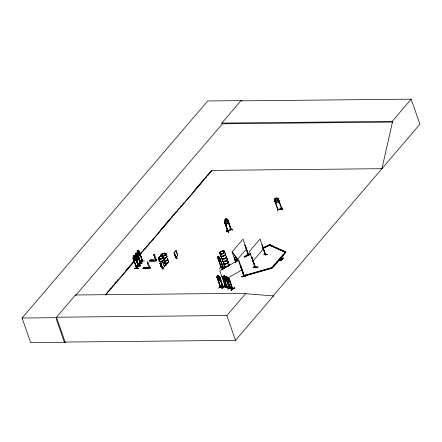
<?xml version="1.0" encoding="UTF-8"?>
<svg xmlns="http://www.w3.org/2000/svg" width="442" height="442" viewBox="0 0 442 442"><rect width="100%" height="100%" fill="white"/><g stroke="black" fill="none" stroke-linecap="round" stroke-linejoin="round"><path stroke-width="0.66" d="M218.818 287.98L221.608 285.565M218.856 288.018L221.641 285.714M224.326 221.707L224.945 219.459L225.354 222.536L226.453 223.022L227.232 222.58L227.674 221.215C227.79 219.591 223.939 217.646 227.857 219.707L231.271 229.514M149.545 267.382L149.832 267.073L150.081 267.791M147.385 262.294L147.727 263.543A0.967 0.514 89 0 0 148.087 264.94L149.269 267.996L149.7 267.482L148.694 264.211A0.967 0.514 89 0 0 148.158 263.029L147.755 262.045M149.589 267.427L149.468 267.393M150.081 260.299L156.722 260.288L156.7 259.565L155.882 259.786L156.308 259.835L156.341 259.46L156.59 260.178L156.341 259.46M224.094 285.886L226.387 287.173L223.983 286.167L224.111 285.858M226.348 287.156L224.144 286.024L226.387 287.173M226.503 230.779L228.779 232.078L226.398 231.061L226.525 230.752M228.58 232.183L226.553 230.917L228.779 232.078M133.368 258.266L133.031 258.465L136.412 268.322L138.396 266.012L135.153 256.15M137.014 253.807C134.545 251.984 138.053 253.586 137.197 256.73L136.766 257.238L136.009 256.819L135.606 255.647L135.396 253.736L136.048 252.973M137.55 253.305L137.208 253.581L140.622 263.581L138.628 265.88L135.246 256.023L135.335 253.708L136.042 252.923M248.454 254.979L248.266 255.194L248.603 254.973L245.072 245.139L248.404 255.205L248.36 254.796M255.028 266.753L255.073 267.161L255.305 266.913L251.863 257.095L251.559 257.305L251.863 257.095M265.675 254.802L265.471 255.028L262.239 244.962L265.642 254.824M138.379 266.217L134.81 256.575L133.959 255.415L133.269 256.178C133.269 262.896 132.257 252.498 135.136 256.194M135.954 255.266L135.86 257.587M135.771 257.559L136.992 258.388L137.661 257.603C137.55 252.056 138.716 257.796 138.247 259.161M136.954 258.388L137.639 257.575L137.782 255.272M137.484 251.294C138.545 249.106 139.816 253.349 139.285 254.288L138.854 254.796L138.097 254.377C136.644 246.763 137.037 253.006 137.843 255.156L139.042 255.946L139.727 255.133L139.871 252.83L139.291 251.271L138.131 250.481L137.445 251.294M139.711 255.161L139.871 252.83M138.175 266.266L134.926 256.25M139.329 251.266L142.352 261.382L142.368 260.819M142.352 261.382L139.39 252.752M149.667 267.344L149.882 268.029L149.396 267.228M135.213 257.741L135.108 259.172L134.677 259.681L133.92 259.261L133.307 256.178M224.718 221.398L228.083 231.332M144.33 267.625C142.479 269.532 145.484 267.195 143.656 267.637L143.037 268.493L149.904 268.266M150.335 267.753L143.534 268.029L150.335 267.753L150.186 267.183L149.462 267.255L149.578 267.592M143.551 267.869L150.28 267.819M156.054 260.338L156.186 260.924L149.534 261.034L150.169 260.018C151.998 259.581 148.993 261.918 150.844 260.007M155.601 260.051L150.192 260.106L149.761 260.769M149.54 267.951L149.816 268.228M149.567 260.918L156.341 260.67M277.637 211.099L277.648 209.027M225.448 278.388L225.381 278.896L225.105 278.797C224.696 278.443 223.63 276.101 224.475 276.272L225.74 279.25L227.149 281.09L228.017 281.394L228.326 280.134L227.763 278.576L226.392 276.714L225.492 276.432L225.635 277.863L229.304 287.946L225.862 277.946M227.122 278.99L227.061 279.499L226.287 278.698M155.993 259.73L156.7 259.565M145.86 268.139L146.296 268.018M152.833 260.288L152.263 260.415L152.877 260.239M152.286 260.487L152.855 260.167M147.495 261.99L147.727 263.543M156.103 259.631L156.28 259.603M158.805 257.901L159.253 257.802M158.877 257.714L159.192 257.714M158.877 257.957L159.203 257.796M161.435 254.73L161.573 254.642M162.662 257.548C163.844 257.669 161.479 258.255 162.888 257.559M162.396 257.874L162.673 257.774M165.12 254.923L164.816 254.973L164.977 254.658M165.175 254.592L164.905 254.852L165.479 254.592M165.037 254.697L165.087 254.592M165.33 254.559L165.336 254.885M220.392 252.426L220.138 252.686L220.486 252.686M223.696 252.603L224.188 252.697L224.105 252.332M223.762 252.597L224.254 252.371L223.762 252.592M224.221 252.553L223.856 252.404M220.42 261.454L219.591 261.089L218.243 259.244L219.591 261.128L220.42 261.454L220.696 260.172M381.899 168.695L392.457 122.091L392.209 121.373L411.209 99.157L419.9 124.257L273.101 295.919L273.499 295.919L246.056 293.753L245.896 293.289L75.494 294.996L56.493 317.218L65.167 342.268L30.614 342.616L22.1 318.025L207.729 100.958L242.277 100.616M227.028 287.129L223.503 277.14L223.812 275.83L223.464 277.112L227.028 287.145L223.53 277.112M227.149 281.051L225.718 279.256L225.177 277.692L225.519 276.477M225.216 277.67L225.558 276.454M226.238 280.792L226.58 279.526L226.271 280.769M228.79 281.664L229.625 282.029C230.58 280.3 229.072 278.653 228 277.349L227.133 277.046L226.857 278.327L230.409 288.328L227.138 278.388L226.746 278.405L227.199 277.068L227.718 279.62L229.155 280.941L229.392 280.211L228.039 277.361L227.16 277.09M225.597 286.062L225.287 286.239C225.1 287.201 226.122 285.935 225.287 286.576L225.497 286.013L225.652 286.46M243.956 275.918L243.763 275.427M240.426 265.951L244.006 276.007L240.465 266.139L240.857 265.996L244.282 275.841L243.907 276.035L272.631 267.83L285.825 252.41L269.493 245.172L270.167 244.769L285.781 252.012L285.112 252.415L269.493 245.172M224.901 223.232L226.591 224.1L227.79 223.47L228.431 221.232M235.796 262.62L231.978 251.592L238.326 260.178L243.752 275.99M227.713 279.62L227.475 280.35L226.039 279.035L225.796 279.747L225.238 279.554C224.508 279.195 222.68 275.018 224.647 276.195L226.039 278.012C225.315 278.228 226.63 277.653 225.912 276.753M219.884 278.609L219.53 279.416L218.862 279.3C216.972 279.106 217.884 273.371 216.9 277.001L220.348 286.858L223.387 287.377L219.939 277.548L218.414 275.802L217.381 275.62L216.939 277.023L217.221 276.913L220.657 286.913L220.193 286.493M219.978 277.526L220.547 279.079L220.066 280.46L219.005 280.267M156.214 260.819L156.916 260.056M156.286 260.824L149.551 260.874M153.954 254.459L154.241 255.929A0.967 0.514 89 0 0 154.595 257.327L155.783 260.382L154.595 257.327M253.062 267.316C258.139 266.78 262.178 267.255 253.133 267.195M256.763 266.951L253.095 267.018M134.534 268.443C146.158 268.2 126.793 268.233 138.202 268.399M136.705 265.885L140.329 265.659L140.285 265.99L136.556 265.824L140.307 265.935M138.733 263.526L142.374 263.482M140.318 265.692L136.655 265.725M226.768 287.04L229.276 287.93M227.017 286.687L226.757 286.609M226.823 278.305L230.122 288.261L232.774 289.035M230.486 288.228L230.205 287.792M232.299 288.687L232.636 288.665M274.797 200.154L274.421 200.243M278.189 199.143L278.548 199.044L276.62 197.889L275.211 198.303L274.36 200.243L274.902 201.828L276.83 202.983L278.239 202.547L279.084 200.585L278.2 202.513M156.286 259.686L156.396 260.41L156.087 259.697M220.436 286.631L220.088 286.587L220.503 286.538M221.359 267.62L217.939 257.636M223.05 268.128L223.42 268.145L221.293 267.388M223.508 268.504C222.138 268.719 220.425 267.123 221.138 267.355M248.299 255.156L248.155 254.802M265.194 254.675L265.537 254.415M265.393 254.443L265.316 255.034L265.537 254.78L260.04 238.989L249.487 251.327L254.946 267.161L255.161 266.907M134.915 256.404L138.517 266.056L136.567 268.316L136.512 267.708M138.865 265.636L135.462 255.697L135.246 256.023L135.396 253.736M140.153 263.438L140.44 263.797L138.368 258.266M140.589 263.614L137.186 253.752L136.009 252.979M140.915 263.228L137.506 253.233M138.131 250.481L139.313 251.31L142.711 261.139L140.799 263.388M146.346 267.858L145.904 268.079M159.197 257.868L158.888 257.703M162.457 257.603L162.258 257.962M162.385 257.68L162.656 257.924M220.221 252.487L220.315 252.432M223.718 252.47L223.635 252.78M224.326 252.487L224.028 252.393M226.641 286.709L226.967 287.145M232.437 289.057L230.127 288.228M232.807 289.04L229.409 279.184M135.456 255.824L135.119 256.023L136.374 259.161M221.26 267.283L220.901 267.277M223.149 268.476L223.414 268.587L223.166 268.04M277.653 209.663L278.106 209.525L278.25 209.956L274.72 200.044M281.532 208.917L278.073 199.066M144.783 267.614C143.462 269.603 144.7 267.001 145.484 267.692M151.291 260.001C149.976 261.99 151.208 259.388 151.998 260.073M145.457 267.603L144.81 268.377M151.971 259.99L151.324 260.763M146.053 267.598C144.888 268.128 145.816 269.233 146.733 267.581M153.241 259.968C151.396 261.879 154.396 259.542 152.567 259.979L151.921 260.752M148.866 267.962L149.009 268.393M155.374 260.349L155.523 260.774L156.17 260.007M155.545 260.631L156.214 259.868L155.159 256.598A0.967 0.514 89 0 0 154.672 255.415L153.954 254.377M150.186 267.183L149.705 268.233M150.335 267.609L149.678 268.537L143.02 268.648L143.656 267.637M156.219 260.62L156.645 259.625M244.896 245.343L245.2 245.133M246.724 254.973L250.503 254.785M265.316 255.034L261.935 245.177L262.239 244.962M263.868 254.675L267.548 254.625L263.852 254.658M65.234 342.064L64.571 342.843L56.123 318.461M392.457 122.091L222.055 123.799L221.807 123.086L240.807 100.864L411.209 99.157M76.101 294.936L222.453 123.799M133.81 255.874L133.843 257.708L134.501 258.752L134.727 257.636L133.771 255.874M135.683 253.686L135.898 253.432L136.578 254.509L136.589 256.31L135.639 253.686M137.771 251.244L137.987 250.995L138.666 252.067L138.678 253.868L137.727 251.244M137.208 253.581L137.512 253.371M139.142 251.316L139.269 251.316M133.362 258.25L136.6 268.272M136.622 254.482L135.937 255.294L136.142 257.211L136.55 258.377L137.307 258.797L137.738 258.294C139.064 256.99 134.849 252.99 137.805 255.31M136.219 255.249C136.921 254.515 137.512 257.051 137.346 257.62L137.13 257.868L136.711 257.509L136.263 255.249M107.174 292.394L108.517 290.825M109.859 289.25L110.754 288.206M112.544 286.112L113.439 285.062M114.787 283.493L115.682 282.444M117.473 280.35L118.368 279.305M125.534 270.929L134.484 260.454M141.202 252.603L142.545 251.034M143.44 249.984L144.783 248.415M146.125 246.846L147.468 245.271M148.81 243.702L149.711 242.658M160.004 230.613L173.888 214.381M174.783 213.337L176.573 211.243M177.469 210.193L178.811 208.624M180.154 207.055L181.049 206.005M182.839 203.911L183.734 202.867M194.48 190.298L207.917 174.596M208.812 173.546L210.154 171.977M105.334 295.007L135.782 259.404M138.02 256.785L211.895 170.402M106.113 294.383L107.461 292.814M108.804 291.239L110.146 289.67M111.041 288.62L115.075 283.908M115.97 282.863L134.335 261.388M140.158 254.575L141.501 253.006M142.396 251.957L143.738 250.387M145.087 248.813L146.429 247.244M147.324 246.194L170.17 219.486M171.513 217.912L172.408 216.867M173.75 215.293L175.093 213.724M176.441 212.149L177.783 210.58M178.678 209.53L180.469 207.436M181.364 206.386L203.762 180.198M205.552 178.104L206.447 177.06M207.795 175.485L209.138 173.916M210.48 172.341L211.823 170.772M139.042 255.946L139.689 255.133M136.733 265.891L136.666 265.692M140.91 261.007L144.573 260.979M140.628 262.874L140.666 262.846M138.086 266.012L136.545 267.808L138.213 266.012M140.175 263.57L138.633 265.366L140.302 263.57M142.263 261.128L140.722 262.924L142.39 261.128M136.479 267.913L136.418 267.962M138.302 266.266L138.412 265.664L138.534 266.023M138.722 265.31L138.379 265.52M139.108 265.172L140.462 263.592L137.269 254.371M160.75 264.089L162.805 261.774L164.507 266.692L162.452 269.007L160.75 264.089L162.805 261.774M161.148 263.868L162.103 267.3M174.032 252.935L176.082 250.62L177.789 255.537L175.734 257.852L174.032 252.935L176.082 250.62M174.435 253.542L174.424 252.719M237.614 259.277L246.404 248.995M252.896 261.161L263.449 248.824M56.493 317.218L226.895 315.511L245.896 293.289M243.757 275.587L271.813 267.532L285.676 251.708M274.117 265.266L275.001 264.239M276.758 262.183L277.637 261.156M279.394 259.1L280.272 258.073M282.035 256.012L282.913 254.984M243.708 275.637L244.177 275.454L244.205 276.145L271.946 268.222L271.813 267.532L272.526 267.526L285.714 252.1M279.333 260.36L280.504 259.874L279.405 260.565L280.62 259.973L281.327 260.553L280.891 259.879L282.151 259.592L280.891 259.879M280.571 260.078L280.145 259.41L280.841 259.984L282.151 259.592M280.615 258.857L281.786 258.371L280.687 259.062L281.908 258.471L282.615 259.056L282.178 258.377L283.438 258.089L282.178 258.377M281.858 258.576L281.278 258.084L282.057 258.277L281.432 257.907M280.068 259.791L280.145 259.41M65.096 342.064L235.498 340.357L273.526 295.886L273.095 295.919M227.647 231.498L231.194 229.475M230.796 229.691L227.564 219.785M139.092 251.376L142.539 261.332M133.329 258.117L136.76 268.112L133.423 258.868M255.122 266.94L251.736 257.095M224.293 252.542L223.879 252.747M138.672 265.648L135.296 255.813M138.689 265.83L138.517 265.316M224.691 221.497L224.282 221.641L224.68 221.519M277.698 209.652C287.234 207.867 277.786 209.668 277.72 209.723M278.117 209.53L281.769 208.442L281.941 208.806L278.488 198.983L278.117 199.16M278.151 209.63L281.769 208.458L281.372 208.657M140.655 263.029L140.716 263.438L137.335 253.581M217.442 275.642L218.414 275.841L219.481 277.438L222.972 287.444L219.663 277.438M222.867 287.073L223.282 287.466L220.254 286.935L216.967 276.996L217.497 278.532L219.033 280.278L217.497 278.532M218.414 275.841C219.768 276.327 219.475 277.885 219.939 277.548M216.845 277.101L217.221 277.073M220.547 279.079L220.039 280.416M220.47 286.736L222.995 286.969M222.088 288.582C223.53 285.919 227.569 284.919 221.95 288.538M221.917 288.554L224.774 286.283M224.906 286.328L222.088 288.576M227.934 231L227.525 231.138L230.713 229.442M227.862 230.928L231.144 229.155L230.774 229.381M225.669 286.466L222.199 276.559L221.878 276.742L222.199 276.559M161.706 254.907L161.617 254.653M162.474 257.614L162.684 257.785M225.63 277.847C221.149 268.78 231.116 288.466 229.442 287.864L226.884 286.963M227.514 277.388L228.564 278.891L228.741 280.084L227.967 279.283M228.039 277.322L229.37 279.211L229.022 279.2L232.42 289.068M228.293 280.156C228.442 278.919 224.663 274.162 227.31 278.449M225.437 280.51C222.481 276.106 224.564 280.736 226.298 280.814M227.42 279.836L228.79 281.698M229.431 279.184L229.022 279.2M228.26 280.129L228.017 281.394M229.597 281.979L228.757 281.687M225.1 287.875L228.398 285.731L225.044 287.996M229.116 287.399L229.199 287.576M229.067 287.504L226.961 286.886M227.768 288.952L230.967 286.637L227.74 288.919M227.862 288.985L231.033 286.808M228.459 289.068L231.79 287.085M231.028 289.952C241.244 283.234 224.083 294.82 234.31 287.819M231.1 290.112L234.409 288.007L231.238 290.195M218.342 256.802L219.365 258.321L219.552 259.509L218.807 258.686M218.801 256.813L220.171 259.653L219.956 260.366L219.425 260.156C218.724 259.73 216.884 255.559 218.834 256.752L220.392 261.41M221.392 267.631L217.702 257.68L217.972 256.448C219.563 256.78 220.348 258.885 220.663 260.2M217.768 257.686L221.011 267.648L223.392 268.576L219.884 258.581L223.182 268.509M220.188 258.636L219.768 258.653M219.63 261.067L218.011 256.426L217.95 257.796L217.613 257.78M219.226 268.559L222.713 266.482M223.177 268.15L221.177 267.46M221.906 269.631L224.718 267.88L221.917 269.653L221.713 269.393L224.558 267.67M221.785 269.598L224.63 267.841M240.857 265.996L240.465 266.139M243.332 275.106L245.548 276.217M243.354 275.123L243.089 275.029L245.564 276.233M225.63 286.156L225.122 286.239M243.868 275.974L244.304 275.825L238.713 259.979L219.807 270.764L225.409 286.598M224.945 219.459C225.177 218.05 228.917 219.425 227.431 219.845L230.962 229.702M225 219.503L226.166 218.84M227.823 219.702L227.431 219.845M227.757 223.437L226.586 224.149L224.868 223.265M230.326 228.801L232.52 229.945L230.067 228.729M227.752 219.663L231.216 229.569L227.746 231.536L224.282 221.641M223.216 280.598L224.989 279.587M227.939 277.902L242.117 269.819M152.722 260.377L152.352 260.46M220.265 252.548L220.591 252.559M244.128 275.802L245.387 276.294M225.42 286.046L225.68 286.433M231.011 229.138L231.232 229.536M250.686 254.26L244.564 257.133L244.26 256.852L244.155 256.542L250.277 253.675M262.515 247.934L269.863 244.487L270.272 245.078L269.863 244.487M244.26 256.852L249.155 254.553M263.233 247.951L265.073 247.089M266.294 246.52L269.968 244.796M244.155 256.542L244.459 256.824L250.581 253.951M262.819 248.211L270.167 244.769M262.929 248.52L269.659 245.365M223.133 287.118L220.569 286.659M234.299 257.653L235.829 262.078M245.868 275.101L241.896 276.814L245.299 275.338M245.818 274.963L241.84 276.637M241.896 276.814L245.398 275.344M241.951 276.869L245.371 275.46M281.919 208.895L281.736 208.552M140.407 263.802L137.059 253.868M281.438 208.536L281.537 209M220.387 286.631L220.127 286.587M223.227 287.471L219.845 277.626M136.644 265.968L140.396 265.863M282.057 258.277L283.366 257.885M280.687 259.062L281.979 258.675L282.615 259.056M280.775 259.78L282.079 259.388M279.405 260.565L280.692 260.178L281.327 260.553M278.488 198.983L276.615 197.867L278.222 200.441L277.648 201.635L276.736 201.9L275.499 201.237C275.228 194.143 273.963 201.823 274.786 200.022M282.057 207.768L282.029 209.823L281.863 207.795M271.836 267.918L244.1 275.841L244.061 275.432M142.352 261.023L142.567 260.813L142.694 261.172M230.321 288.073L232.531 288.759L232.636 289.123M277.874 210.088L274.416 200.176M154.363 254.531L154.672 255.415M154.319 254.432L153.904 254.459L153.932 255.045M154.192 255.929L153.882 255.045M149.523 260.791L156.413 260.647M147.799 262.145L147.573 261.918M143.009 268.404L143.683 268.393M143.838 268.388L149.236 268.283M149.805 268.388L143.109 268.548M221.807 123.086L392.209 121.373M211.497 170.402L382.297 168.689M285.825 252.41L285.002 252.106M177.789 255.537L176.01 250.625M138.363 256.83L138.18 259.134L137.572 259.946L136.39 259.123M175.734 257.852L174.104 252.935M133.031 258.465L133.722 260.001L134.904 260.83L135.572 260.045C135.412 254.642 136.484 259.99 134.865 260.83L133.722 260.001M137.528 259.896L136.351 259.123M142.678 261.15L140.589 263.438M140.954 263.194L138.026 255.216M161.695 264.045L160.932 264.051L161.153 264.692M164.507 266.692L162.728 261.774M134.611 268.349L138.307 268.305M162.452 269.007L160.827 264.084M22.1 318.025L56.648 317.676M220.481 286.991L217.121 277.151M282.057 209.779L281.792 207.646M232.514 288.764L230.437 288.002M229.116 287.582L227.077 286.808M223.779 275.852L224.68 276.167M225.873 276.78L227.044 278.283M219.884 258.581L223.519 268.471M270.891 245.354L273.371 246.465M274.615 247.017L278.338 248.686M279.576 249.238L285.781 252.012M230.144 228.868L232.365 230.006M227.564 231.116L227.823 231.509L224.354 221.68M281.278 258.084L281.786 258.371M279.996 259.587L280.504 259.874M282.25 258.581L282.764 258.879M280.963 260.084L281.482 260.377M280.217 259.614L280.841 259.984M274.946 201.801L276.83 202.983M137.86 255.117L139.081 255.946M226.79 287.057L223.387 277.211M145.777 268.101L146.379 267.885M229.144 279.079L232.658 289.118M243.536 275.504L243.686 275.858M272.526 267.526L272.631 267.83M271.813 267.532L271.946 268.222M255.167 266.548L255.095 267.139L251.686 257.305M245.023 245.343L248.432 255.194L243.001 239.161L232.448 251.498L233.299 253.957M244.459 256.824L244.564 257.133M224.624 221.409L228.066 231.365M235.851 256.824L237.343 261.128M234.757 255.349L236.89 261.498M235.216 259.487L235.857 261.332M234.188 257.509L235.719 261.935M226.746 278.405L230.144 288.272M229.033 287.405L229.155 287.764M226.895 315.511L235.498 340.357M176.48 256.592L177.154 258.531M176.319 256.785L176.988 258.725M174.651 253.365L176.441 258.542M174.258 252.907L176.275 258.736M163.037 267.935L163.485 269.233M149.772 267.073L150.02 267.791M135.114 256.15L138.313 265.244M75.494 294.996L75.654 295.46M218.376 256.78L218.569 258.001M227.553 277.366L227.729 278.598M244.183 275.758L244.205 276.145M167.479 258.603A2.751 1.221 -19.1 0 1 167.374 260.051A2.751 1.221 -19.1 0 1 164.628 261.294M167.778 259.006A2.713 1.199 -19.1 0 1 164.695 261.426M168.236 260.902A2.713 1.199 -19.1 0 1 168.126 262.327A2.707 1.199 -19.1 0 1 165.43 263.548A2.707 1.199 -19.1 0 0 168.12 262.321A2.707 1.199 -19.1 0 0 168.231 260.907A2.707 1.199 -19.1 0 1 168.12 262.321A2.713 1.199 -19.1 0 1 165.43 263.548M166.54 255.89A2.751 1.221 -19.1 0 1 166.435 257.338A2.751 1.221 -19.1 0 1 163.689 258.576M167.347 258.327A2.718 1.204 -19.1 0 1 167.242 259.752A2.718 1.204 -19.1 0 1 164.535 260.973M166.568 256.067A2.718 1.204 -19.1 0 1 166.457 257.493A2.718 1.204 -19.1 0 1 163.755 258.714M167.435 258.465A2.751 1.221 -19.1 0 1 167.325 259.913A2.751 1.221 -19.1 0 1 164.584 261.15M166.496 255.752A2.751 1.221 -19.1 0 1 166.385 257.2A2.751 1.221 -19.1 0 1 163.645 258.437M166.402 255.614A2.713 1.199 -19.1 0 1 166.297 257.04A2.713 1.199 -19.1 0 1 163.595 258.261M165.678 263.891A2.713 1.199 -19.1 0 1 164.214 266.15A2.707 1.199 -19.1 0 0 165.673 263.891A2.707 1.199 -19.1 0 1 164.214 266.156M162.247 266.592A2.707 1.199 -19.1 0 1 161.197 265.178A2.707 1.199 -19.1 0 0 162.242 266.581A2.713 1.199 -19.1 0 1 161.192 265.172A2.718 1.204 -19.1 0 0 162.258 266.653M165.706 263.946A2.718 1.204 -19.1 0 1 164.236 266.217M163.551 258.741A2.751 1.221 -19.1 0 1 163.811 260.388A2.751 1.221 -19.1 0 1 160.297 261.62A2.751 1.221 -19.1 0 1 159.429 260.183M164.794 261.316A2.718 1.204 -19.1 0 1 163.325 263.581M161.347 264.018A2.718 1.204 -19.1 0 1 160.297 262.598M163.584 258.918A2.718 1.204 -19.1 0 1 162.54 261.321A2.718 1.204 -19.1 0 1 159.275 260.714M164.446 261.316A2.751 1.221 -19.1 0 1 163.391 263.752M161.385 264.194A2.751 1.221 -19.1 0 1 160.319 262.758M163.938 258.741A2.751 1.221 -19.1 0 1 161.772 261.272A2.751 1.221 -19.1 0 1 159.38 260.04M163.849 258.603A2.713 1.199 -19.1 0 1 162.054 260.99A2.713 1.199 -19.1 0 1 159.12 260.255M164.518 261.631A2.713 1.199 -19.1 0 1 163.479 264.034M160.96 264.427A2.713 1.199 -19.1 0 1 160.219 263.426M164.49 261.454A2.751 1.221 -19.1 0 1 163.435 263.891M160.877 264.294A2.751 1.221 -19.1 0 1 160.126 263.272M226.553 256.78A2.713 1.199 -19.1 0 1 224.144 259.051A2.713 1.199 -19.1 0 1 221.553 258.211M226.26 256.382A2.751 1.221 -19.1 0 1 224.088 258.913A2.751 1.221 -19.1 0 1 221.702 257.68M222.586 260.128A2.713 1.199 -19.1 0 0 224.934 261.338A2.713 1.199 -19.1 0 0 227.066 258.846A2.707 1.199 -19.1 0 1 224.934 261.321A2.707 1.199 -19.1 0 1 222.586 260.111M227.011 258.68A2.713 1.199 -19.1 0 1 224.879 261.172A2.713 1.199 -19.1 0 1 222.525 259.957A2.702 1.193 -19.1 0 0 224.879 261.167A2.702 1.193 -19.1 0 0 227 258.68A2.718 1.204 -19.1 0 1 224.901 261.239A2.718 1.204 -19.1 0 1 222.536 260.023M225.321 253.669A2.751 1.221 -19.1 0 1 223.492 256.089A2.751 1.221 -19.1 0 1 220.514 255.349M226.122 256.1A2.718 1.204 -19.1 0 1 223.989 258.598A2.718 1.204 -19.1 0 1 221.63 257.382M225.343 253.841A2.718 1.204 -19.1 0 1 223.204 256.343A2.718 1.204 -19.1 0 1 220.845 255.128M226.21 256.238A2.751 1.221 -19.1 0 1 224.044 258.774A2.751 1.221 -19.1 0 1 221.652 257.542M225.271 253.526A2.751 1.221 -19.1 0 1 223.448 255.951A2.751 1.221 -19.1 0 1 220.464 255.205M225.177 253.388A2.713 1.199 -19.1 0 1 223.713 255.653A2.713 1.199 -19.1 0 1 220.381 255.388M228.531 264.156A2.713 1.199 -19.1 0 1 227.492 266.554A2.713 1.199 -19.1 0 1 224.227 265.946M228.934 264.117A2.751 1.221 -19.1 0 1 226.768 266.648A2.751 1.221 -19.1 0 1 224.376 265.415M222.663 260.36A2.713 1.199 -19.1 0 0 225.017 261.576A2.713 1.199 -19.1 0 0 227.149 259.078A2.702 1.193 -19.1 0 1 225.354 261.465A2.702 1.193 -19.1 0 1 222.431 260.73M227.111 258.94A2.718 1.204 -19.1 0 1 224.972 261.443A2.718 1.204 -19.1 0 1 222.608 260.228M227.995 261.404A2.751 1.221 -19.1 0 1 225.829 263.935A2.751 1.221 -19.1 0 1 223.437 262.703M228.801 263.835A2.718 1.204 -19.1 0 1 227.006 266.228A2.718 1.204 -19.1 0 1 224.066 265.493M228.022 261.576A2.718 1.204 -19.1 0 1 225.884 264.078A2.718 1.204 -19.1 0 1 223.525 262.863M228.89 263.979A2.751 1.221 -19.1 0 1 226.718 266.509A2.751 1.221 -19.1 0 1 224.332 265.277M227.95 261.261A2.751 1.221 -19.1 0 1 226.122 263.686A2.751 1.221 -19.1 0 1 223.144 262.94M227.857 261.123A2.713 1.199 -19.1 0 1 226.061 263.509A2.713 1.199 -19.1 0 1 223.133 262.78M136.937 255.625L136.97 256.89L136.175 256.498L136.932 257.266L136.992 258.907L137.119 257.36L137.943 257.796L137.158 256.995L136.943 255.587M226.862 279.012L226.768 279.874L226.63 278.736L225.812 277.405L226.691 278.554L226.973 277.825L226.928 278.847L227.818 280.222L226.862 279.012M219.21 278.035L219.094 278.582L218.757 278.526C218.243 278.2 217.199 275.83 218.188 275.963L219.21 278.035M226.934 221.055L226.359 222.111L225.774 221.718L225.453 219.486L225.84 219.265L226.934 221.055M277.383 200.154L276.67 201.027L276.018 200.552L275.764 198.408L276.217 198.276L277.383 200.154M162.175 256.034A2.713 1.199 -19.1 0 0 165.999 253.852A2.713 1.199 -19.1 0 0 162.048 253.896A2.713 1.199 -19.1 0 0 162.175 256.034A2.707 1.199 -19.1 0 0 165.993 253.863A2.707 1.199 -19.1 0 0 162.054 253.901A2.707 1.199 -19.1 0 0 162.181 256.034M162.258 256.272A2.713 1.199 -19.1 0 0 166.082 254.089A2.713 1.199 -19.1 0 0 162.131 254.128A2.713 1.199 -19.1 0 0 162.258 256.272M162.264 256.261A2.702 1.193 -19.1 0 0 166.07 254.095A2.702 1.193 -19.1 0 0 162.137 254.133A2.702 1.193 -19.1 0 0 162.264 256.261M168.181 262.476A2.713 1.199 -19.1 0 0 168.286 261.051A2.707 1.199 -19.1 0 1 168.175 262.482A2.707 1.199 -19.1 0 1 165.485 263.697A2.713 1.199 -19.1 0 0 168.181 262.476M162.203 256.133A2.718 1.204 -19.1 0 0 166.043 253.946A2.718 1.204 -19.1 0 0 162.076 253.984A2.718 1.204 -19.1 0 0 162.203 256.133M159.623 259.023A2.713 1.199 -19.1 0 0 163.441 256.841A2.713 1.199 -19.1 0 0 159.496 256.879A2.713 1.199 -19.1 0 0 159.623 259.023A2.707 1.199 -19.1 0 0 163.441 256.852A2.707 1.199 -19.1 0 0 159.501 256.89A2.707 1.199 -19.1 0 0 159.628 259.023M159.7 259.255A2.713 1.199 -19.1 0 0 163.523 257.078A2.713 1.199 -19.1 0 0 159.573 257.117A2.713 1.199 -19.1 0 0 159.7 259.255M159.706 259.25A2.702 1.193 -19.1 0 0 163.512 257.078A2.702 1.193 -19.1 0 0 159.579 257.117A2.702 1.193 -19.1 0 0 159.706 259.25M159.65 259.123A2.718 1.204 -19.1 0 0 163.485 256.935A2.718 1.204 -19.1 0 0 159.523 256.973A2.718 1.204 -19.1 0 0 159.65 259.123M164.264 266.299A2.713 1.199 -19.1 0 0 165.733 264.04A2.707 1.199 -19.1 0 1 164.264 266.305M161.004 265.692A2.713 1.199 -19.1 0 0 161.744 266.697A2.707 1.199 -19.1 0 1 161.01 265.697M220.95 253.807A2.713 1.199 -19.1 0 0 224.774 251.631A2.713 1.199 -19.1 0 0 220.823 251.669A2.713 1.199 -19.1 0 0 220.95 253.807A2.707 1.199 -19.1 0 0 224.768 251.636A2.707 1.199 -19.1 0 0 220.829 251.675A2.707 1.199 -19.1 0 0 220.956 253.813M221.033 254.045A2.713 1.199 -19.1 0 0 224.856 251.863A2.713 1.199 -19.1 0 0 220.906 251.901A2.713 1.199 -19.1 0 0 221.033 254.045M221.039 254.04A2.702 1.193 -19.1 0 0 224.845 251.868A2.702 1.193 -19.1 0 0 220.912 251.907A2.702 1.193 -19.1 0 0 221.039 254.04M220.983 253.912A2.718 1.204 -19.1 0 0 224.818 251.725A2.718 1.204 -19.1 0 0 220.856 251.769A2.718 1.204 -19.1 0 0 220.983 253.912"/></g></svg>
